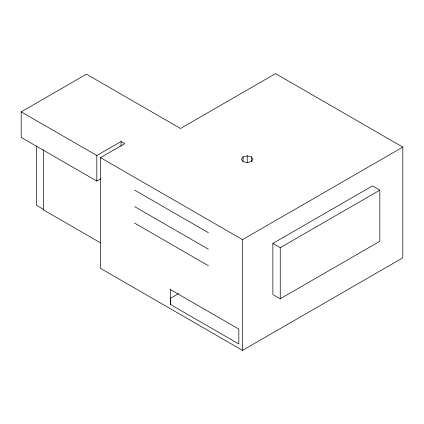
<?xml version="1.0" encoding="UTF-8"?>
<svg xmlns="http://www.w3.org/2000/svg" width="424" height="424" viewBox="0 0 424 424"><rect width="100%" height="100%" fill="white"/><g stroke="black" fill="none" stroke-linecap="round" stroke-linejoin="round"><path stroke-width="0.64" d="M170.596 289.682L238.834 329.077L238.834 343.986L170.596 304.586L170.596 298.199L178.541 293.615M243.095 156.859L241.383 159.244L243.095 161.629L247.224 162.615L251.347 161.629L253.059 159.244L251.347 156.859L247.224 155.873L243.095 156.859L243.095 161.449M21.2 111.851L86.454 74.179L180.518 128.483L275.536 73.622L402.8 147.096L402.8 257.84L242.523 350.378L100.509 268.381L100.509 157.638L124.741 143.646L121.052 141.515L96.82 155.507L21.2 111.851L21.2 137.408L96.82 181.064L100.774 178.785M43.333 149.725L43.333 209.816L43.773 209.562M100.509 157.638L242.523 239.634L402.8 147.096M272.865 243.413L372.458 185.913L379.835 190.169L379.835 241.282L280.243 298.782L272.865 294.526L272.865 243.413L280.243 247.669L379.835 190.169M134.631 190.116L208.401 232.712M134.631 206.621L208.401 249.217M134.631 223.13L208.401 265.721M43.206 209.233L36.395 205.301L36.395 146.11M43.333 209.816L100.621 242.894M280.243 247.669L280.243 298.782M251.347 156.859L251.347 161.449M247.224 155.873L247.224 162.429M242.523 239.634L242.523 350.378M170.596 289.126L170.596 304.586M121.052 141.515L121.052 146.132M96.82 155.507L96.82 181.064"/></g></svg>
